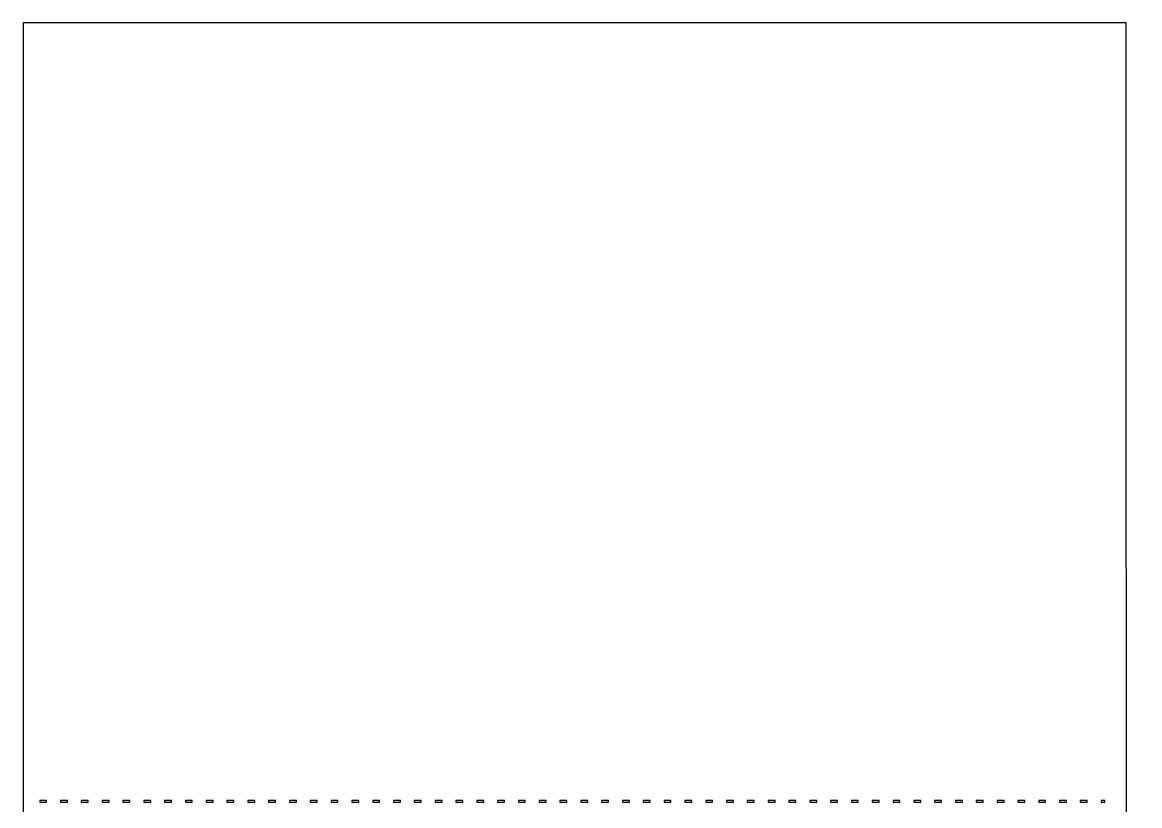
# Model space of a CAD drawing. Header units: centimetres. Extents: x -8.5 to 8.6, y -11.9 to 11.9.
# Drawn here: x -8.43 to 8.62, y -0.08 to 11.87 of the extents above; entities that cross this region are included whole.
import ezdxf

# ---------------------------------------------------------------- set-up
doc = ezdxf.new("R2010")
doc.units = ezdxf.units.CM
doc.header["$MEASUREMENT"] = 0
doc.layers.add('Layer 1', color=7, linetype='Continuous')

msp = doc.modelspace()

# ---------------------------------------------------------------- linework, layer by layer
at = {"layer": 'Layer 1', "color": 13, "lineweight": 25}
for points, knots in [([(-8.41011, 11.87434), (-8.41011, 11.87434), (-8.41011, 0.01439), (-8.41011, 0.01439), (-8.41011, 0.01439), (-8.41011, 0.01439), (-8.41094, 0.01439), (-8.41094, 0.01439), (-8.41094, 0.01439), (-8.41094, 0.01439), (-8.41094, -4.78614), (-8.41094, -4.78614), (-8.41094, -4.78614), (-8.41094, -4.78614), (-8.32908, -4.78614), (-8.32908, -4.78614), (-8.32908, -4.78614), (-8.28217, -5.17451), (-8.19624, -5.56694), (-7.95205, -5.86762), (-7.95205, -5.86762), (-7.67462, -6.06611), (-7.25868, -5.77034), (-7.31374, -5.43436), (-7.31374, -5.43436), (-7.29926, -5.38569), (-7.36775, -5.29661), (-7.33193, -5.27974), (-7.33193, -5.27974), (-7.27696, -5.27808), (-7.22375, -5.26473), (-7.17401, -5.24253), (-7.17401, -5.24253), (-7.23917, -5.45101), (-7.23874, -5.67493), (-7.15251, -5.87422), (-7.15251, -5.87422), (-7.79708, -5.81357), (-8.4271, -6.4268), (-8.33073, -7.04583), (-8.33073, -7.04583), (-8.28533, -7.38974), (-8.01796, -7.68204), (-7.67837, -7.77757), (-7.67837, -7.77757), (-8.11353, -7.96845), (-8.42714, -8.41147), (-8.39523, -8.92437), (-8.39523, -8.92437), (-8.34685, -9.70196), (-6.88253, -11.57889), (-6.22234, -11.87282), (-6.22234, -11.87282), (-5.90755, -11.69764), (-5.3098, -11.09333), (-4.8093, -10.44986), (-4.8093, -10.44986), (-4.74033, -10.88917), (-4.57301, -11.48193), (-4.39837, -11.64049), (-4.39837, -11.64049), (-4.17958, -11.83912), (-3.84264, -11.76615), (-3.67903, -11.5206), (-3.67903, -11.5206), (-3.57125, -11.35884), (-3.55918, -11.15384), (-3.63025, -10.98151), (-3.63025, -10.98151), (-3.45543, -10.99812), (-3.27832, -10.92003), (-3.17054, -10.75827), (-3.17054, -10.75827), (-3.14812, -10.72463), (-3.13052, -10.6888), (-3.11597, -10.65161), (-3.11597, -10.65161), (-3.00355, -10.9479), (-2.88062, -11.19021), (-2.76457, -11.32051), (-2.76457, -11.32051), (-2.16031, -11.28946), (-0.18582, -10.44377), (0.14006, -9.86117), (0.14006, -9.86117), (0.16955, -9.80846), (0.19305, -9.75436), (0.21117, -9.69911), (0.21117, -9.69911), (0.69197, -10.17922), (1.82375, -10.75932), (2.25921, -10.75744), (2.25921, -10.75744), (2.3822, -10.59351), (2.54548, -10.20398), (2.68172, -9.76691), (2.68172, -9.76691), (3.00078, -10.23975), (4.61504, -10.94546), (5.14813, -10.9195), (5.14813, -10.9195), (5.41622, -10.52337), (5.79389, -8.85125), (5.55906, -8.35056), (5.55906, -8.35056), (5.54717, -8.32521), (5.53357, -8.3005), (5.51937, -8.27697), (5.51937, -8.27697), (6.40453, -8.6117), (7.51975, -8.84215), (7.98992, -8.74743), (7.98992, -8.74743), (8.31241, -8.12777), (8.61717, -5.67119), (8.22143, -5.00936), (8.22143, -5.00936), (8.17113, -4.92524), (8.11061, -4.85077), (8.04284, -4.78612), (8.04284, -4.78612), (8.04284, -4.78612), (8.41118, -4.78612), (8.41118, -4.78612), (8.41118, -4.78612), (8.41118, -4.78612), (8.4083, 11.87436), (8.4083, 11.87436), (8.4083, 11.87436), (8.4083, 11.87436), (-8.41011, 11.87434), (-8.41011, 11.87434)], [0, 0, 0, 0, 0.02941176, 0.02941176, 0.02941176, 0.02941176, 0.05882353, 0.05882353, 0.05882353, 0.05882353, 0.08823529, 0.08823529, 0.08823529, 0.08823529, 0.11764706, 0.11764706, 0.11764706, 0.11764706, 0.14705882, 0.14705882, 0.14705882, 0.14705882, 0.17647059, 0.17647059, 0.17647059, 0.17647059, 0.20588235, 0.20588235, 0.20588235, 0.20588235, 0.23529412, 0.23529412, 0.23529412, 0.23529412, 0.26470588, 0.26470588, 0.26470588, 0.26470588, 0.29411765, 0.29411765, 0.29411765, 0.29411765, 0.32352941, 0.32352941, 0.32352941, 0.32352941, 0.35294118, 0.35294118, 0.35294118, 0.35294118, 0.38235294, 0.38235294, 0.38235294, 0.38235294, 0.41176471, 0.41176471, 0.41176471, 0.41176471, 0.44117647, 0.44117647, 0.44117647, 0.44117647, 0.47058824, 0.47058824, 0.47058824, 0.47058824, 0.5, 0.5, 0.5, 0.5, 0.52941176, 0.52941176, 0.52941176, 0.52941176, 0.55882353, 0.55882353, 0.55882353, 0.55882353, 0.58823529, 0.58823529, 0.58823529, 0.58823529, 0.61764706, 0.61764706, 0.61764706, 0.61764706, 0.64705882, 0.64705882, 0.64705882, 0.64705882, 0.67647059, 0.67647059, 0.67647059, 0.67647059, 0.70588235, 0.70588235, 0.70588235, 0.70588235, 0.73529412, 0.73529412, 0.73529412, 0.73529412, 0.76470588, 0.76470588, 0.76470588, 0.76470588, 0.79411765, 0.79411765, 0.79411765, 0.79411765, 0.82352941, 0.82352941, 0.82352941, 0.82352941, 0.85294118, 0.85294118, 0.85294118, 0.85294118, 0.88235294, 0.88235294, 0.88235294, 0.88235294, 0.91176471, 0.91176471, 0.91176471, 0.91176471, 0.94117647, 0.94117647, 0.94117647, 0.94117647, 1, 1, 1, 1]), ([(-8.16289, 0.00199), (-8.16289, 0.00199), (-8.05706, 0.00199), (-8.05706, 0.00199), (-8.05706, 0.00199), (-8.05706, 0.00199), (-8.05706, -0.02447), (-8.05706, -0.02447), (-8.05706, -0.02447), (-8.05706, -0.02447), (-8.16289, -0.02447), (-8.16289, -0.02447), (-8.16289, -0.02447), (-8.16289, -0.02447), (-8.16289, 0.00199), (-8.16289, 0.00199)], [0, 0, 0, 0, 0.2, 0.2, 0.2, 0.2, 0.4, 0.4, 0.4, 0.4, 0.6, 0.6, 0.6, 0.6, 1, 1, 1, 1]), ([(-7.84539, 0.00199), (-7.84539, 0.00199), (-7.73956, 0.00199), (-7.73956, 0.00199), (-7.73956, 0.00199), (-7.73956, 0.00199), (-7.73956, -0.02447), (-7.73956, -0.02447), (-7.73956, -0.02447), (-7.73956, -0.02447), (-7.84539, -0.02447), (-7.84539, -0.02447), (-7.84539, -0.02447), (-7.84539, -0.02447), (-7.84539, 0.00199), (-7.84539, 0.00199)], [0, 0, 0, 0, 0.2, 0.2, 0.2, 0.2, 0.4, 0.4, 0.4, 0.4, 0.6, 0.6, 0.6, 0.6, 1, 1, 1, 1]), ([(-7.52789, 0.00199), (-7.52789, 0.00199), (-7.42206, 0.00199), (-7.42206, 0.00199), (-7.42206, 0.00199), (-7.42206, 0.00199), (-7.42206, -0.02447), (-7.42206, -0.02447), (-7.42206, -0.02447), (-7.42206, -0.02447), (-7.52789, -0.02447), (-7.52789, -0.02447), (-7.52789, -0.02447), (-7.52789, -0.02447), (-7.52789, 0.00199), (-7.52789, 0.00199)], [0, 0, 0, 0, 0.2, 0.2, 0.2, 0.2, 0.4, 0.4, 0.4, 0.4, 0.6, 0.6, 0.6, 0.6, 1, 1, 1, 1]), ([(-7.21039, 0.00199), (-7.21039, 0.00199), (-7.10456, 0.00199), (-7.10456, 0.00199), (-7.10456, 0.00199), (-7.10456, 0.00199), (-7.10456, -0.02447), (-7.10456, -0.02447), (-7.10456, -0.02447), (-7.10456, -0.02447), (-7.21039, -0.02447), (-7.21039, -0.02447), (-7.21039, -0.02447), (-7.21039, -0.02447), (-7.21039, 0.00199), (-7.21039, 0.00199)], [0, 0, 0, 0, 0.2, 0.2, 0.2, 0.2, 0.4, 0.4, 0.4, 0.4, 0.6, 0.6, 0.6, 0.6, 1, 1, 1, 1]), ([(-6.89289, 0.00199), (-6.89289, 0.00199), (-6.78706, 0.00199), (-6.78706, 0.00199), (-6.78706, 0.00199), (-6.78706, 0.00199), (-6.78706, -0.02447), (-6.78706, -0.02447), (-6.78706, -0.02447), (-6.78706, -0.02447), (-6.89289, -0.02447), (-6.89289, -0.02447), (-6.89289, -0.02447), (-6.89289, -0.02447), (-6.89289, 0.00199), (-6.89289, 0.00199)], [0, 0, 0, 0, 0.2, 0.2, 0.2, 0.2, 0.4, 0.4, 0.4, 0.4, 0.6, 0.6, 0.6, 0.6, 1, 1, 1, 1]), ([(-6.57539, 0.00199), (-6.57539, 0.00199), (-6.46956, 0.00199), (-6.46956, 0.00199), (-6.46956, 0.00199), (-6.46956, 0.00199), (-6.46956, -0.02447), (-6.46956, -0.02447), (-6.46956, -0.02447), (-6.46956, -0.02447), (-6.57539, -0.02447), (-6.57539, -0.02447), (-6.57539, -0.02447), (-6.57539, -0.02447), (-6.57539, 0.00199), (-6.57539, 0.00199)], [0, 0, 0, 0, 0.2, 0.2, 0.2, 0.2, 0.4, 0.4, 0.4, 0.4, 0.6, 0.6, 0.6, 0.6, 1, 1, 1, 1]), ([(-6.25789, 0.00199), (-6.25789, 0.00199), (-6.15206, 0.00199), (-6.15206, 0.00199), (-6.15206, 0.00199), (-6.15206, 0.00199), (-6.15206, -0.02447), (-6.15206, -0.02447), (-6.15206, -0.02447), (-6.15206, -0.02447), (-6.25789, -0.02447), (-6.25789, -0.02447), (-6.25789, -0.02447), (-6.25789, -0.02447), (-6.25789, 0.00199), (-6.25789, 0.00199)], [0, 0, 0, 0, 0.2, 0.2, 0.2, 0.2, 0.4, 0.4, 0.4, 0.4, 0.6, 0.6, 0.6, 0.6, 1, 1, 1, 1]), ([(-5.94039, 0.00199), (-5.94039, 0.00199), (-5.83456, 0.00199), (-5.83456, 0.00199), (-5.83456, 0.00199), (-5.83456, 0.00199), (-5.83456, -0.02447), (-5.83456, -0.02447), (-5.83456, -0.02447), (-5.83456, -0.02447), (-5.94039, -0.02447), (-5.94039, -0.02447), (-5.94039, -0.02447), (-5.94039, -0.02447), (-5.94039, 0.00199), (-5.94039, 0.00199)], [0, 0, 0, 0, 0.2, 0.2, 0.2, 0.2, 0.4, 0.4, 0.4, 0.4, 0.6, 0.6, 0.6, 0.6, 1, 1, 1, 1]), ([(-5.62289, 0.00199), (-5.62289, 0.00199), (-5.51706, 0.00199), (-5.51706, 0.00199), (-5.51706, 0.00199), (-5.51706, 0.00199), (-5.51706, -0.02447), (-5.51706, -0.02447), (-5.51706, -0.02447), (-5.51706, -0.02447), (-5.62289, -0.02447), (-5.62289, -0.02447), (-5.62289, -0.02447), (-5.62289, -0.02447), (-5.62289, 0.00199), (-5.62289, 0.00199)], [0, 0, 0, 0, 0.2, 0.2, 0.2, 0.2, 0.4, 0.4, 0.4, 0.4, 0.6, 0.6, 0.6, 0.6, 1, 1, 1, 1]), ([(-5.30539, 0.00199), (-5.30539, 0.00199), (-5.19956, 0.00199), (-5.19956, 0.00199), (-5.19956, 0.00199), (-5.19956, 0.00199), (-5.19956, -0.02447), (-5.19956, -0.02447), (-5.19956, -0.02447), (-5.19956, -0.02447), (-5.30539, -0.02447), (-5.30539, -0.02447), (-5.30539, -0.02447), (-5.30539, -0.02447), (-5.30539, 0.00199), (-5.30539, 0.00199)], [0, 0, 0, 0, 0.2, 0.2, 0.2, 0.2, 0.4, 0.4, 0.4, 0.4, 0.6, 0.6, 0.6, 0.6, 1, 1, 1, 1]), ([(-4.98789, 0.00199), (-4.98789, 0.00199), (-4.88206, 0.00199), (-4.88206, 0.00199), (-4.88206, 0.00199), (-4.88206, 0.00199), (-4.88206, -0.02447), (-4.88206, -0.02447), (-4.88206, -0.02447), (-4.88206, -0.02447), (-4.98789, -0.02447), (-4.98789, -0.02447), (-4.98789, -0.02447), (-4.98789, -0.02447), (-4.98789, 0.00199), (-4.98789, 0.00199)], [0, 0, 0, 0, 0.2, 0.2, 0.2, 0.2, 0.4, 0.4, 0.4, 0.4, 0.6, 0.6, 0.6, 0.6, 1, 1, 1, 1]), ([(-4.67039, 0.00199), (-4.67039, 0.00199), (-4.56456, 0.00199), (-4.56456, 0.00199), (-4.56456, 0.00199), (-4.56456, 0.00199), (-4.56456, -0.02447), (-4.56456, -0.02447), (-4.56456, -0.02447), (-4.56456, -0.02447), (-4.67039, -0.02447), (-4.67039, -0.02447), (-4.67039, -0.02447), (-4.67039, -0.02447), (-4.67039, 0.00199), (-4.67039, 0.00199)], [0, 0, 0, 0, 0.2, 0.2, 0.2, 0.2, 0.4, 0.4, 0.4, 0.4, 0.6, 0.6, 0.6, 0.6, 1, 1, 1, 1]), ([(-4.35289, 0.00199), (-4.35289, 0.00199), (-4.24706, 0.00199), (-4.24706, 0.00199), (-4.24706, 0.00199), (-4.24706, 0.00199), (-4.24706, -0.02447), (-4.24706, -0.02447), (-4.24706, -0.02447), (-4.24706, -0.02447), (-4.35289, -0.02447), (-4.35289, -0.02447), (-4.35289, -0.02447), (-4.35289, -0.02447), (-4.35289, 0.00199), (-4.35289, 0.00199)], [0, 0, 0, 0, 0.2, 0.2, 0.2, 0.2, 0.4, 0.4, 0.4, 0.4, 0.6, 0.6, 0.6, 0.6, 1, 1, 1, 1]), ([(-4.03539, 0.00199), (-4.03539, 0.00199), (-3.92956, 0.00199), (-3.92956, 0.00199), (-3.92956, 0.00199), (-3.92956, 0.00199), (-3.92956, -0.02447), (-3.92956, -0.02447), (-3.92956, -0.02447), (-3.92956, -0.02447), (-4.03539, -0.02447), (-4.03539, -0.02447), (-4.03539, -0.02447), (-4.03539, -0.02447), (-4.03539, 0.00199), (-4.03539, 0.00199)], [0, 0, 0, 0, 0.2, 0.2, 0.2, 0.2, 0.4, 0.4, 0.4, 0.4, 0.6, 0.6, 0.6, 0.6, 1, 1, 1, 1]), ([(-3.71789, 0.00199), (-3.71789, 0.00199), (-3.61206, 0.00199), (-3.61206, 0.00199), (-3.61206, 0.00199), (-3.61206, 0.00199), (-3.61206, -0.02447), (-3.61206, -0.02447), (-3.61206, -0.02447), (-3.61206, -0.02447), (-3.71789, -0.02447), (-3.71789, -0.02447), (-3.71789, -0.02447), (-3.71789, -0.02447), (-3.71789, 0.00199), (-3.71789, 0.00199)], [0, 0, 0, 0, 0.2, 0.2, 0.2, 0.2, 0.4, 0.4, 0.4, 0.4, 0.6, 0.6, 0.6, 0.6, 1, 1, 1, 1]), ([(-3.40039, 0.00199), (-3.40039, 0.00199), (-3.29456, 0.00199), (-3.29456, 0.00199), (-3.29456, 0.00199), (-3.29456, 0.00199), (-3.29456, -0.02447), (-3.29456, -0.02447), (-3.29456, -0.02447), (-3.29456, -0.02447), (-3.40039, -0.02447), (-3.40039, -0.02447), (-3.40039, -0.02447), (-3.40039, -0.02447), (-3.40039, 0.00199), (-3.40039, 0.00199)], [0, 0, 0, 0, 0.2, 0.2, 0.2, 0.2, 0.4, 0.4, 0.4, 0.4, 0.6, 0.6, 0.6, 0.6, 1, 1, 1, 1]), ([(-3.08289, 0.00199), (-3.08289, 0.00199), (-2.97706, 0.00199), (-2.97706, 0.00199), (-2.97706, 0.00199), (-2.97706, 0.00199), (-2.97706, -0.02447), (-2.97706, -0.02447), (-2.97706, -0.02447), (-2.97706, -0.02447), (-3.08289, -0.02447), (-3.08289, -0.02447), (-3.08289, -0.02447), (-3.08289, -0.02447), (-3.08289, 0.00199), (-3.08289, 0.00199)], [0, 0, 0, 0, 0.2, 0.2, 0.2, 0.2, 0.4, 0.4, 0.4, 0.4, 0.6, 0.6, 0.6, 0.6, 1, 1, 1, 1]), ([(-2.76539, 0.00199), (-2.76539, 0.00199), (-2.65956, 0.00199), (-2.65956, 0.00199), (-2.65956, 0.00199), (-2.65956, 0.00199), (-2.65956, -0.02447), (-2.65956, -0.02447), (-2.65956, -0.02447), (-2.65956, -0.02447), (-2.76539, -0.02447), (-2.76539, -0.02447), (-2.76539, -0.02447), (-2.76539, -0.02447), (-2.76539, 0.00199), (-2.76539, 0.00199)], [0, 0, 0, 0, 0.2, 0.2, 0.2, 0.2, 0.4, 0.4, 0.4, 0.4, 0.6, 0.6, 0.6, 0.6, 1, 1, 1, 1]), ([(-2.44789, 0.00199), (-2.44789, 0.00199), (-2.34206, 0.00199), (-2.34206, 0.00199), (-2.34206, 0.00199), (-2.34206, 0.00199), (-2.34206, -0.02447), (-2.34206, -0.02447), (-2.34206, -0.02447), (-2.34206, -0.02447), (-2.44789, -0.02447), (-2.44789, -0.02447), (-2.44789, -0.02447), (-2.44789, -0.02447), (-2.44789, 0.00199), (-2.44789, 0.00199)], [0, 0, 0, 0, 0.2, 0.2, 0.2, 0.2, 0.4, 0.4, 0.4, 0.4, 0.6, 0.6, 0.6, 0.6, 1, 1, 1, 1]), ([(-2.13039, 0.00199), (-2.13039, 0.00199), (-2.02456, 0.00199), (-2.02456, 0.00199), (-2.02456, 0.00199), (-2.02456, 0.00199), (-2.02456, -0.02447), (-2.02456, -0.02447), (-2.02456, -0.02447), (-2.02456, -0.02447), (-2.13039, -0.02447), (-2.13039, -0.02447), (-2.13039, -0.02447), (-2.13039, -0.02447), (-2.13039, 0.00199), (-2.13039, 0.00199)], [0, 0, 0, 0, 0.2, 0.2, 0.2, 0.2, 0.4, 0.4, 0.4, 0.4, 0.6, 0.6, 0.6, 0.6, 1, 1, 1, 1]), ([(-1.81289, 0.00199), (-1.81289, 0.00199), (-1.70706, 0.00199), (-1.70706, 0.00199), (-1.70706, 0.00199), (-1.70706, 0.00199), (-1.70706, -0.02447), (-1.70706, -0.02447), (-1.70706, -0.02447), (-1.70706, -0.02447), (-1.81289, -0.02447), (-1.81289, -0.02447), (-1.81289, -0.02447), (-1.81289, -0.02447), (-1.81289, 0.00199), (-1.81289, 0.00199)], [0, 0, 0, 0, 0.2, 0.2, 0.2, 0.2, 0.4, 0.4, 0.4, 0.4, 0.6, 0.6, 0.6, 0.6, 1, 1, 1, 1]), ([(-1.49539, 0.00199), (-1.49539, 0.00199), (-1.38956, 0.00199), (-1.38956, 0.00199), (-1.38956, 0.00199), (-1.38956, 0.00199), (-1.38956, -0.02447), (-1.38956, -0.02447), (-1.38956, -0.02447), (-1.38956, -0.02447), (-1.49539, -0.02447), (-1.49539, -0.02447), (-1.49539, -0.02447), (-1.49539, -0.02447), (-1.49539, 0.00199), (-1.49539, 0.00199)], [0, 0, 0, 0, 0.2, 0.2, 0.2, 0.2, 0.4, 0.4, 0.4, 0.4, 0.6, 0.6, 0.6, 0.6, 1, 1, 1, 1]), ([(-1.17789, 0.00199), (-1.17789, 0.00199), (-1.07206, 0.00199), (-1.07206, 0.00199), (-1.07206, 0.00199), (-1.07206, 0.00199), (-1.07206, -0.02447), (-1.07206, -0.02447), (-1.07206, -0.02447), (-1.07206, -0.02447), (-1.17789, -0.02447), (-1.17789, -0.02447), (-1.17789, -0.02447), (-1.17789, -0.02447), (-1.17789, 0.00199), (-1.17789, 0.00199)], [0, 0, 0, 0, 0.2, 0.2, 0.2, 0.2, 0.4, 0.4, 0.4, 0.4, 0.6, 0.6, 0.6, 0.6, 1, 1, 1, 1]), ([(-0.86039, 0.00199), (-0.86039, 0.00199), (-0.75456, 0.00199), (-0.75456, 0.00199), (-0.75456, 0.00199), (-0.75456, 0.00199), (-0.75456, -0.02447), (-0.75456, -0.02447), (-0.75456, -0.02447), (-0.75456, -0.02447), (-0.86039, -0.02447), (-0.86039, -0.02447), (-0.86039, -0.02447), (-0.86039, -0.02447), (-0.86039, 0.00199), (-0.86039, 0.00199)], [0, 0, 0, 0, 0.2, 0.2, 0.2, 0.2, 0.4, 0.4, 0.4, 0.4, 0.6, 0.6, 0.6, 0.6, 1, 1, 1, 1]), ([(-0.54289, 0.00199), (-0.54289, 0.00199), (-0.43706, 0.00199), (-0.43706, 0.00199), (-0.43706, 0.00199), (-0.43706, 0.00199), (-0.43706, -0.02447), (-0.43706, -0.02447), (-0.43706, -0.02447), (-0.43706, -0.02447), (-0.54289, -0.02447), (-0.54289, -0.02447), (-0.54289, -0.02447), (-0.54289, -0.02447), (-0.54289, 0.00199), (-0.54289, 0.00199)], [0, 0, 0, 0, 0.2, 0.2, 0.2, 0.2, 0.4, 0.4, 0.4, 0.4, 0.6, 0.6, 0.6, 0.6, 1, 1, 1, 1]), ([(-0.22539, 0.00199), (-0.22539, 0.00199), (-0.11956, 0.00199), (-0.11956, 0.00199), (-0.11956, 0.00199), (-0.11956, 0.00199), (-0.11956, -0.02447), (-0.11956, -0.02447), (-0.11956, -0.02447), (-0.11956, -0.02447), (-0.22539, -0.02447), (-0.22539, -0.02447), (-0.22539, -0.02447), (-0.22539, -0.02447), (-0.22539, 0.00199), (-0.22539, 0.00199)], [0, 0, 0, 0, 0.2, 0.2, 0.2, 0.2, 0.4, 0.4, 0.4, 0.4, 0.6, 0.6, 0.6, 0.6, 1, 1, 1, 1]), ([(0.09211, 0.00199), (0.09211, 0.00199), (0.19794, 0.00199), (0.19794, 0.00199), (0.19794, 0.00199), (0.19794, 0.00199), (0.19794, -0.02447), (0.19794, -0.02447), (0.19794, -0.02447), (0.19794, -0.02447), (0.09211, -0.02447), (0.09211, -0.02447), (0.09211, -0.02447), (0.09211, -0.02447), (0.09211, 0.00199), (0.09211, 0.00199)], [0, 0, 0, 0, 0.2, 0.2, 0.2, 0.2, 0.4, 0.4, 0.4, 0.4, 0.6, 0.6, 0.6, 0.6, 1, 1, 1, 1]), ([(0.40961, 0.00199), (0.40961, 0.00199), (0.51544, 0.00199), (0.51544, 0.00199), (0.51544, 0.00199), (0.51544, 0.00199), (0.51544, -0.02447), (0.51544, -0.02447), (0.51544, -0.02447), (0.51544, -0.02447), (0.40961, -0.02447), (0.40961, -0.02447), (0.40961, -0.02447), (0.40961, -0.02447), (0.40961, 0.00199), (0.40961, 0.00199)], [0, 0, 0, 0, 0.2, 0.2, 0.2, 0.2, 0.4, 0.4, 0.4, 0.4, 0.6, 0.6, 0.6, 0.6, 1, 1, 1, 1]), ([(0.72711, 0.00199), (0.72711, 0.00199), (0.83294, 0.00199), (0.83294, 0.00199), (0.83294, 0.00199), (0.83294, 0.00199), (0.83294, -0.02447), (0.83294, -0.02447), (0.83294, -0.02447), (0.83294, -0.02447), (0.72711, -0.02447), (0.72711, -0.02447), (0.72711, -0.02447), (0.72711, -0.02447), (0.72711, 0.00199), (0.72711, 0.00199)], [0, 0, 0, 0, 0.2, 0.2, 0.2, 0.2, 0.4, 0.4, 0.4, 0.4, 0.6, 0.6, 0.6, 0.6, 1, 1, 1, 1]), ([(1.04461, 0.00199), (1.04461, 0.00199), (1.15044, 0.00199), (1.15044, 0.00199), (1.15044, 0.00199), (1.15044, 0.00199), (1.15044, -0.02447), (1.15044, -0.02447), (1.15044, -0.02447), (1.15044, -0.02447), (1.04461, -0.02447), (1.04461, -0.02447), (1.04461, -0.02447), (1.04461, -0.02447), (1.04461, 0.00199), (1.04461, 0.00199)], [0, 0, 0, 0, 0.2, 0.2, 0.2, 0.2, 0.4, 0.4, 0.4, 0.4, 0.6, 0.6, 0.6, 0.6, 1, 1, 1, 1]), ([(1.36211, 0.00199), (1.36211, 0.00199), (1.46794, 0.00199), (1.46794, 0.00199), (1.46794, 0.00199), (1.46794, 0.00199), (1.46794, -0.02447), (1.46794, -0.02447), (1.46794, -0.02447), (1.46794, -0.02447), (1.36211, -0.02447), (1.36211, -0.02447), (1.36211, -0.02447), (1.36211, -0.02447), (1.36211, 0.00199), (1.36211, 0.00199)], [0, 0, 0, 0, 0.2, 0.2, 0.2, 0.2, 0.4, 0.4, 0.4, 0.4, 0.6, 0.6, 0.6, 0.6, 1, 1, 1, 1]), ([(1.67961, 0.00199), (1.67961, 0.00199), (1.78544, 0.00199), (1.78544, 0.00199), (1.78544, 0.00199), (1.78544, 0.00199), (1.78544, -0.02447), (1.78544, -0.02447), (1.78544, -0.02447), (1.78544, -0.02447), (1.67961, -0.02447), (1.67961, -0.02447), (1.67961, -0.02447), (1.67961, -0.02447), (1.67961, 0.00199), (1.67961, 0.00199)], [0, 0, 0, 0, 0.2, 0.2, 0.2, 0.2, 0.4, 0.4, 0.4, 0.4, 0.6, 0.6, 0.6, 0.6, 1, 1, 1, 1]), ([(1.99711, 0.00199), (1.99711, 0.00199), (2.10294, 0.00199), (2.10294, 0.00199), (2.10294, 0.00199), (2.10294, 0.00199), (2.10294, -0.02447), (2.10294, -0.02447), (2.10294, -0.02447), (2.10294, -0.02447), (1.99711, -0.02447), (1.99711, -0.02447), (1.99711, -0.02447), (1.99711, -0.02447), (1.99711, 0.00199), (1.99711, 0.00199)], [0, 0, 0, 0, 0.2, 0.2, 0.2, 0.2, 0.4, 0.4, 0.4, 0.4, 0.6, 0.6, 0.6, 0.6, 1, 1, 1, 1]), ([(2.31461, 0.00199), (2.31461, 0.00199), (2.42044, 0.00199), (2.42044, 0.00199), (2.42044, 0.00199), (2.42044, 0.00199), (2.42044, -0.02447), (2.42044, -0.02447), (2.42044, -0.02447), (2.42044, -0.02447), (2.31461, -0.02447), (2.31461, -0.02447), (2.31461, -0.02447), (2.31461, -0.02447), (2.31461, 0.00199), (2.31461, 0.00199)], [0, 0, 0, 0, 0.2, 0.2, 0.2, 0.2, 0.4, 0.4, 0.4, 0.4, 0.6, 0.6, 0.6, 0.6, 1, 1, 1, 1]), ([(2.63211, 0.00199), (2.63211, 0.00199), (2.73794, 0.00199), (2.73794, 0.00199), (2.73794, 0.00199), (2.73794, 0.00199), (2.73794, -0.02447), (2.73794, -0.02447), (2.73794, -0.02447), (2.73794, -0.02447), (2.63211, -0.02447), (2.63211, -0.02447), (2.63211, -0.02447), (2.63211, -0.02447), (2.63211, 0.00199), (2.63211, 0.00199)], [0, 0, 0, 0, 0.2, 0.2, 0.2, 0.2, 0.4, 0.4, 0.4, 0.4, 0.6, 0.6, 0.6, 0.6, 1, 1, 1, 1]), ([(2.94961, 0.00199), (2.94961, 0.00199), (3.05544, 0.00199), (3.05544, 0.00199), (3.05544, 0.00199), (3.05544, 0.00199), (3.05544, -0.02447), (3.05544, -0.02447), (3.05544, -0.02447), (3.05544, -0.02447), (2.94961, -0.02447), (2.94961, -0.02447), (2.94961, -0.02447), (2.94961, -0.02447), (2.94961, 0.00199), (2.94961, 0.00199)], [0, 0, 0, 0, 0.2, 0.2, 0.2, 0.2, 0.4, 0.4, 0.4, 0.4, 0.6, 0.6, 0.6, 0.6, 1, 1, 1, 1]), ([(3.26711, 0.00199), (3.26711, 0.00199), (3.37294, 0.00199), (3.37294, 0.00199), (3.37294, 0.00199), (3.37294, 0.00199), (3.37294, -0.02447), (3.37294, -0.02447), (3.37294, -0.02447), (3.37294, -0.02447), (3.26711, -0.02447), (3.26711, -0.02447), (3.26711, -0.02447), (3.26711, -0.02447), (3.26711, 0.00199), (3.26711, 0.00199)], [0, 0, 0, 0, 0.2, 0.2, 0.2, 0.2, 0.4, 0.4, 0.4, 0.4, 0.6, 0.6, 0.6, 0.6, 1, 1, 1, 1]), ([(3.58461, 0.00199), (3.58461, 0.00199), (3.69044, 0.00199), (3.69044, 0.00199), (3.69044, 0.00199), (3.69044, 0.00199), (3.69044, -0.02447), (3.69044, -0.02447), (3.69044, -0.02447), (3.69044, -0.02447), (3.58461, -0.02447), (3.58461, -0.02447), (3.58461, -0.02447), (3.58461, -0.02447), (3.58461, 0.00199), (3.58461, 0.00199)], [0, 0, 0, 0, 0.2, 0.2, 0.2, 0.2, 0.4, 0.4, 0.4, 0.4, 0.6, 0.6, 0.6, 0.6, 1, 1, 1, 1]), ([(3.90211, 0.00199), (3.90211, 0.00199), (4.00794, 0.00199), (4.00794, 0.00199), (4.00794, 0.00199), (4.00794, 0.00199), (4.00794, -0.02447), (4.00794, -0.02447), (4.00794, -0.02447), (4.00794, -0.02447), (3.90211, -0.02447), (3.90211, -0.02447), (3.90211, -0.02447), (3.90211, -0.02447), (3.90211, 0.00199), (3.90211, 0.00199)], [0, 0, 0, 0, 0.2, 0.2, 0.2, 0.2, 0.4, 0.4, 0.4, 0.4, 0.6, 0.6, 0.6, 0.6, 1, 1, 1, 1]), ([(4.21961, 0.00199), (4.21961, 0.00199), (4.32544, 0.00199), (4.32544, 0.00199), (4.32544, 0.00199), (4.32544, 0.00199), (4.32544, -0.02447), (4.32544, -0.02447), (4.32544, -0.02447), (4.32544, -0.02447), (4.21961, -0.02447), (4.21961, -0.02447), (4.21961, -0.02447), (4.21961, -0.02447), (4.21961, 0.00199), (4.21961, 0.00199)], [0, 0, 0, 0, 0.2, 0.2, 0.2, 0.2, 0.4, 0.4, 0.4, 0.4, 0.6, 0.6, 0.6, 0.6, 1, 1, 1, 1]), ([(4.53711, 0.00199), (4.53711, 0.00199), (4.64294, 0.00199), (4.64294, 0.00199), (4.64294, 0.00199), (4.64294, 0.00199), (4.64294, -0.02447), (4.64294, -0.02447), (4.64294, -0.02447), (4.64294, -0.02447), (4.53711, -0.02447), (4.53711, -0.02447), (4.53711, -0.02447), (4.53711, -0.02447), (4.53711, 0.00199), (4.53711, 0.00199)], [0, 0, 0, 0, 0.2, 0.2, 0.2, 0.2, 0.4, 0.4, 0.4, 0.4, 0.6, 0.6, 0.6, 0.6, 1, 1, 1, 1]), ([(4.85461, 0.00199), (4.85461, 0.00199), (4.96044, 0.00199), (4.96044, 0.00199), (4.96044, 0.00199), (4.96044, 0.00199), (4.96044, -0.02447), (4.96044, -0.02447), (4.96044, -0.02447), (4.96044, -0.02447), (4.85461, -0.02447), (4.85461, -0.02447), (4.85461, -0.02447), (4.85461, -0.02447), (4.85461, 0.00199), (4.85461, 0.00199)], [0, 0, 0, 0, 0.2, 0.2, 0.2, 0.2, 0.4, 0.4, 0.4, 0.4, 0.6, 0.6, 0.6, 0.6, 1, 1, 1, 1]), ([(5.17211, 0.00199), (5.17211, 0.00199), (5.27794, 0.00199), (5.27794, 0.00199), (5.27794, 0.00199), (5.27794, 0.00199), (5.27794, -0.02447), (5.27794, -0.02447), (5.27794, -0.02447), (5.27794, -0.02447), (5.17211, -0.02447), (5.17211, -0.02447), (5.17211, -0.02447), (5.17211, -0.02447), (5.17211, 0.00199), (5.17211, 0.00199)], [0, 0, 0, 0, 0.2, 0.2, 0.2, 0.2, 0.4, 0.4, 0.4, 0.4, 0.6, 0.6, 0.6, 0.6, 1, 1, 1, 1]), ([(5.48961, 0.00199), (5.48961, 0.00199), (5.59544, 0.00199), (5.59544, 0.00199), (5.59544, 0.00199), (5.59544, 0.00199), (5.59544, -0.02447), (5.59544, -0.02447), (5.59544, -0.02447), (5.59544, -0.02447), (5.48961, -0.02447), (5.48961, -0.02447), (5.48961, -0.02447), (5.48961, -0.02447), (5.48961, 0.00199), (5.48961, 0.00199)], [0, 0, 0, 0, 0.2, 0.2, 0.2, 0.2, 0.4, 0.4, 0.4, 0.4, 0.6, 0.6, 0.6, 0.6, 1, 1, 1, 1]), ([(5.80711, 0.00199), (5.80711, 0.00199), (5.91294, 0.00199), (5.91294, 0.00199), (5.91294, 0.00199), (5.91294, 0.00199), (5.91294, -0.02447), (5.91294, -0.02447), (5.91294, -0.02447), (5.91294, -0.02447), (5.80711, -0.02447), (5.80711, -0.02447), (5.80711, -0.02447), (5.80711, -0.02447), (5.80711, 0.00199), (5.80711, 0.00199)], [0, 0, 0, 0, 0.2, 0.2, 0.2, 0.2, 0.4, 0.4, 0.4, 0.4, 0.6, 0.6, 0.6, 0.6, 1, 1, 1, 1]), ([(6.12461, 0.00199), (6.12461, 0.00199), (6.23044, 0.00199), (6.23044, 0.00199), (6.23044, 0.00199), (6.23044, 0.00199), (6.23044, -0.02447), (6.23044, -0.02447), (6.23044, -0.02447), (6.23044, -0.02447), (6.12461, -0.02447), (6.12461, -0.02447), (6.12461, -0.02447), (6.12461, -0.02447), (6.12461, 0.00199), (6.12461, 0.00199)], [0, 0, 0, 0, 0.2, 0.2, 0.2, 0.2, 0.4, 0.4, 0.4, 0.4, 0.6, 0.6, 0.6, 0.6, 1, 1, 1, 1]), ([(6.44211, 0.00199), (6.44211, 0.00199), (6.54794, 0.00199), (6.54794, 0.00199), (6.54794, 0.00199), (6.54794, 0.00199), (6.54794, -0.02447), (6.54794, -0.02447), (6.54794, -0.02447), (6.54794, -0.02447), (6.44211, -0.02447), (6.44211, -0.02447), (6.44211, -0.02447), (6.44211, -0.02447), (6.44211, 0.00199), (6.44211, 0.00199)], [0, 0, 0, 0, 0.2, 0.2, 0.2, 0.2, 0.4, 0.4, 0.4, 0.4, 0.6, 0.6, 0.6, 0.6, 1, 1, 1, 1]), ([(6.75961, 0.00199), (6.75961, 0.00199), (6.86544, 0.00199), (6.86544, 0.00199), (6.86544, 0.00199), (6.86544, 0.00199), (6.86544, -0.02447), (6.86544, -0.02447), (6.86544, -0.02447), (6.86544, -0.02447), (6.75961, -0.02447), (6.75961, -0.02447), (6.75961, -0.02447), (6.75961, -0.02447), (6.75961, 0.00199), (6.75961, 0.00199)], [0, 0, 0, 0, 0.2, 0.2, 0.2, 0.2, 0.4, 0.4, 0.4, 0.4, 0.6, 0.6, 0.6, 0.6, 1, 1, 1, 1]), ([(7.07711, 0.00199), (7.07711, 0.00199), (7.18294, 0.00199), (7.18294, 0.00199), (7.18294, 0.00199), (7.18294, 0.00199), (7.18294, -0.02447), (7.18294, -0.02447), (7.18294, -0.02447), (7.18294, -0.02447), (7.07711, -0.02447), (7.07711, -0.02447), (7.07711, -0.02447), (7.07711, -0.02447), (7.07711, 0.00199), (7.07711, 0.00199)], [0, 0, 0, 0, 0.2, 0.2, 0.2, 0.2, 0.4, 0.4, 0.4, 0.4, 0.6, 0.6, 0.6, 0.6, 1, 1, 1, 1]), ([(7.39461, 0.00199), (7.39461, 0.00199), (7.50044, 0.00199), (7.50044, 0.00199), (7.50044, 0.00199), (7.50044, 0.00199), (7.50044, -0.02447), (7.50044, -0.02447), (7.50044, -0.02447), (7.50044, -0.02447), (7.39461, -0.02447), (7.39461, -0.02447), (7.39461, -0.02447), (7.39461, -0.02447), (7.39461, 0.00199), (7.39461, 0.00199)], [0, 0, 0, 0, 0.2, 0.2, 0.2, 0.2, 0.4, 0.4, 0.4, 0.4, 0.6, 0.6, 0.6, 0.6, 1, 1, 1, 1]), ([(7.71211, 0.00199), (7.71211, 0.00199), (7.81794, 0.00199), (7.81794, 0.00199), (7.81794, 0.00199), (7.81794, 0.00199), (7.81794, -0.02447), (7.81794, -0.02447), (7.81794, -0.02447), (7.81794, -0.02447), (7.71211, -0.02447), (7.71211, -0.02447), (7.71211, -0.02447), (7.71211, -0.02447), (7.71211, 0.00199), (7.71211, 0.00199)], [0, 0, 0, 0, 0.2, 0.2, 0.2, 0.2, 0.4, 0.4, 0.4, 0.4, 0.6, 0.6, 0.6, 0.6, 1, 1, 1, 1]), ([(8.02961, 0.00199), (8.02961, 0.00199), (8.08666, 0.00199), (8.08666, 0.00199), (8.08666, 0.00199), (8.08666, 0.00199), (8.08666, -0.02447), (8.08666, -0.02447), (8.08666, -0.02447), (8.08666, -0.02447), (8.02961, -0.02447), (8.02961, -0.02447), (8.02961, -0.02447), (8.02961, -0.02447), (8.02961, 0.00199), (8.02961, 0.00199)], [0, 0, 0, 0, 0.2, 0.2, 0.2, 0.2, 0.4, 0.4, 0.4, 0.4, 0.6, 0.6, 0.6, 0.6, 1, 1, 1, 1])]:
    msp.add_open_spline(points, degree=3, knots=knots, dxfattribs=at)

doc.saveas('drawing.dxf')
